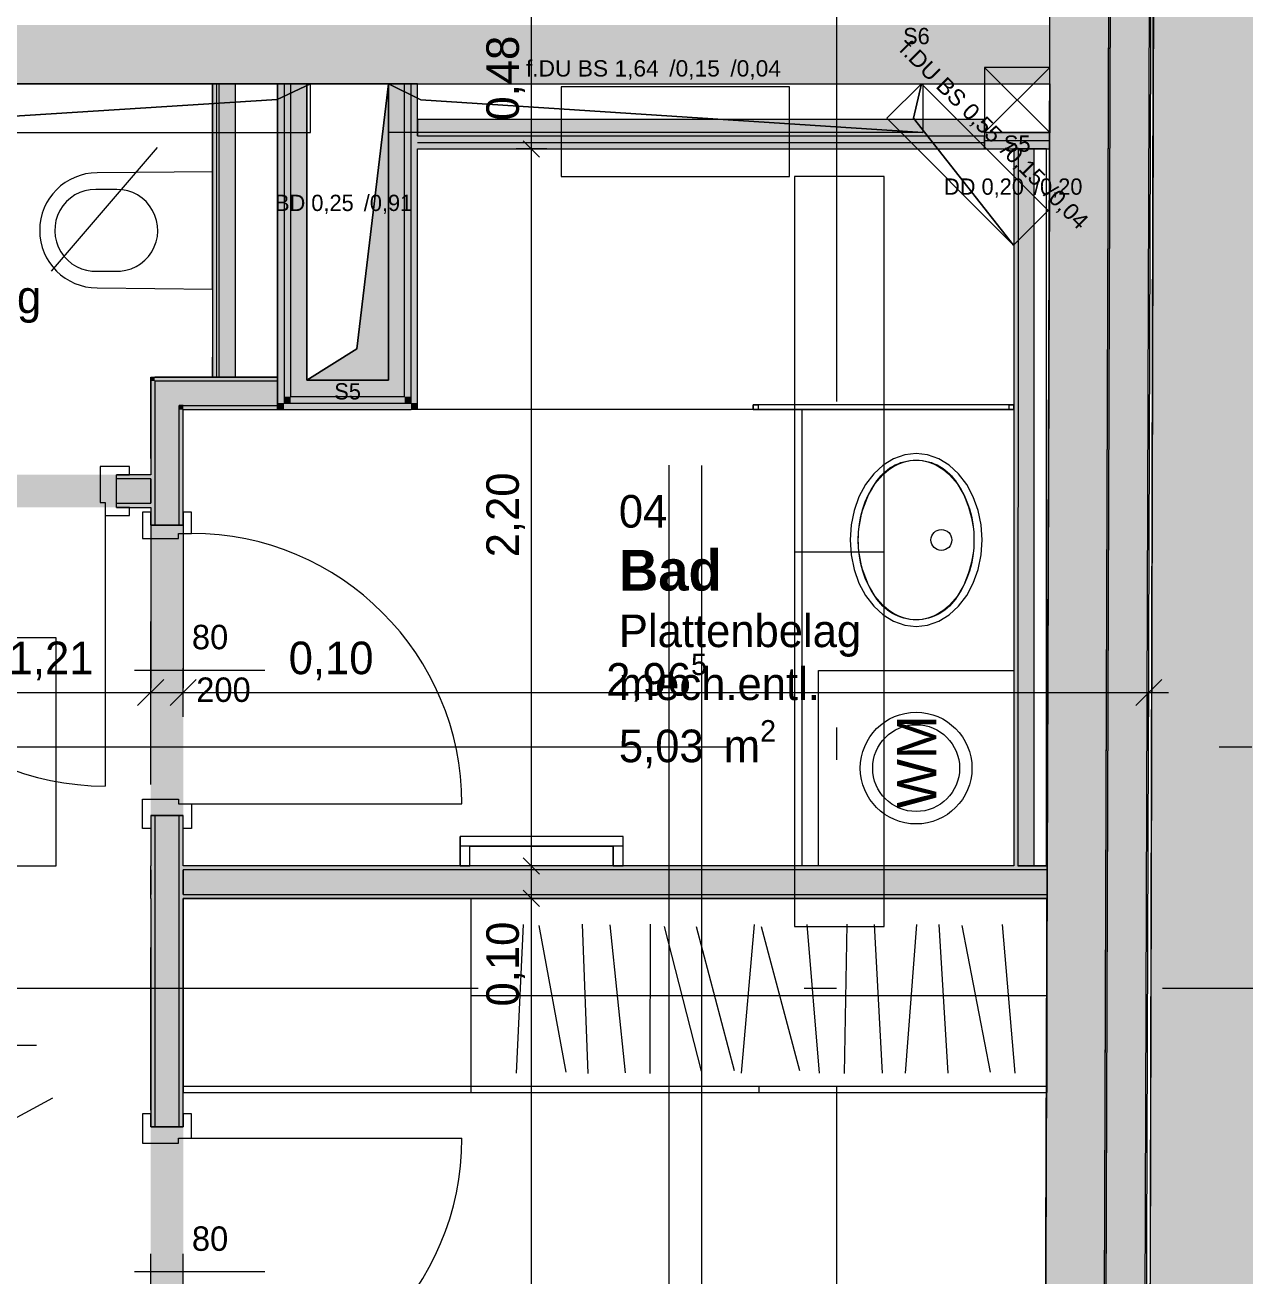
# Model space of a CAD drawing. Header units: metres. Extents: x -3 to 171, y -23 to 41.
# Drawn here: x 15.509 to 19.253, y -9.883 to -6.045 of the extents above; entities that cross this region are included whole.
import ezdxf

# ---------------------------------------------------------------- set-up
doc = ezdxf.new("R2010")
doc.units = ezdxf.units.M
doc.header["$MEASUREMENT"] = 0
for name, pattern in [('Achse', [0.004, 0.002, -0.001, 0, -0.001]), ('Punkt 1_1', [0.075, 0.025, -0.05]), ('Schnittlinie', [0.006, 0.003, -0.0015, 0, -0.0015]), ('Strichlinie eng', [0.002, 0.0015, -0.0005]), ('Untersicht', [0.001, 0.0005, -0.0005])]:
    doc.linetypes.add(name, pattern=pattern)
for name, color, linetype in [('4._1.DG PP STG1_1_000 Achsraster', 7, 'Continuous'), ('4._1.DG PP STG1_1_110 Wand Aussen', 7, 'Continuous'), ('4._1.DG PP STG1_1_120 Wand Innen tragend', 7, 'Continuous'), ('4._1.DG PP STG1_1_130 Wand Innen', 7, 'Continuous'), ('4._1.DG PP STG1_1_170 Schachtwände', 7, 'Continuous'), ('4._1.DG PP STG1_1_210 Decke', 7, 'Continuous'), ('4._1.DG PP STG1_1_220 Bodenaufbau', 7, 'Continuous'), ('4._1.DG PP STG1_1_230 Decke abgehaengt', 7, 'Continuous'), ('4._1.DG PP STG1_1_270 Deckendurchbruchsymbol', 7, 'Continuous'), ('4._1.DG PP STG1_1_510 Möblierung', 7, 'Continuous'), ('4._1.DG PP STG1_1_520 Fixeinbauten', 7, 'Continuous'), ('4._1.DG PP STG1_1_540 Sanitäreinrichtung', 7, 'Continuous'), ('4._1.DG PP STG1_1_725 Nachbarbebauung', 7, 'Continuous'), ('4._1.DG PP STG1_1_810 Raum', 7, 'Continuous'), ('4._1.DG PP STG1_1_851 Marker Schnitt', 7, 'Continuous'), ('4._1.DG PP STG1_1_950 Polierplan Bemaßung', 7, 'Continuous'), ('4._1.DG PP STG1_1_Neubau_840 Baulinien', 7, 'Continuous')]:
    doc.layers.add(name, color=color, linetype=linetype)
doc.styles.add('ERSTELLTER_STIL_1', font='arial.ttf')
doc.styles.add('ERSTELLTER_STIL_2', font='')
doc.styles.add('ERSTELLTER_STIL_6', font='')
doc.styles.add('ERSTELLTER_STIL_7', font='')
doc.styles.get('ERSTELLTER_STIL_2').set_extended_font_data('Eurostile')
doc.styles.get('ERSTELLTER_STIL_6').set_extended_font_data('Eurostile', bold=True)
doc.styles.get('ERSTELLTER_STIL_7').set_extended_font_data('Muli')
doc.linetypes.add('Grenze Bundesland', pattern='A,0,[2,415_260415_PP_VA_1_7 1 DG1.Shx,S=1.5873e-05,R=0,X=0,Y=0],-0.003,0', length=0.003)
doc.linetypes.add('Grenze Grundstück', pattern='A,0,[1,415_260415_PP_VA_1_7 1 DG1.Shx,S=0.00031746,R=0,X=0,Y=0],-0.04,0', length=0.04)

msp = doc.modelspace()

# ---------------------------------------------------------------- hatches: boundary and pattern name
at = {"layer": '4._1.DG PP STG1_1_110 Wand Aussen', "linetype": 'Continuous', "lineweight": 13, "true_color": 0x3f7f02}
msp.add_hatch(color=76, dxfattribs=at).paths.add_polyline_path([(18.8061, -14.69), (18.8398, -4.5688), (18.6598, -4.5682), (18.6261, -14.69)])
at = {"layer": '4._1.DG PP STG1_1_110 Wand Aussen', "linetype": 'Continuous', "lineweight": 0, "true_color": 0x373737}
msp.add_hatch(color=250, dxfattribs=at).paths.add_polyline_path([(18.8105, -14.87), (18.8448, -4.5688), (18.8398, -4.5688), (18.8055, -14.87)])
at = {"layer": '4._1.DG PP STG1_1_110 Wand Aussen', "linetype": 'Continuous', "lineweight": 13, "true_color": 0xff6400}
msp.add_hatch(color=30, dxfattribs=at).paths.add_polyline_path([(18.9304, -14.875), (18.9648, -4.5692), (18.8448, -4.5688), (18.8104, -14.875)])
at = {"layer": '4._1.DG PP STG1_1_120 Wand Innen tragend', "linetype": 'Continuous', "lineweight": 13, "true_color": 0x3f7f02}
for points in [[(16.385, -6.045), (13.3225, -6.045), (13.3225, -6.225), (16.385, -6.225)], [(16.385, -6.225), (18.6543, -6.225), (18.6549, -6.045), (16.385, -6.045)]]:
    msp.add_hatch(color=76, dxfattribs=at).paths.add_polyline_path(points)
at = {"layer": '4._1.DG PP STG1_1_130 Wand Innen', "linetype": 'Continuous', "lineweight": 13, "true_color": 0xfb02fe}
for points in [[(16.0843, -6.225), (16.0843, -7.125), (16.0968, -7.125), (16.0968, -6.225)], [(18.5443, -6.425), (18.5441, -8.625), (18.5566, -8.625), (18.5568, -6.425)], [(15.895, -7.125), (15.9075, -7.1375), (15.9075, -7.125)], [(15.9075, -7.1375), (15.895, -7.125), (15.895, -7.1375)], [(15.895, -7.1375), (15.895, -7.58), (15.9075, -7.58), (15.9075, -7.1375)], [(15.9075, -7.1375), (16.2843, -7.1375), (16.2843, -7.125), (15.9075, -7.125)], [(15.9825, -7.2125), (15.995, -7.225), (15.995, -7.2125)], [(15.995, -7.225), (15.9825, -7.2125), (15.9825, -7.225)], [(15.995, -7.225), (16.2843, -7.225), (16.2843, -7.2125), (15.995, -7.2125)], [(15.995, -7.225), (15.9825, -7.225), (15.9825, -7.58), (15.995, -7.58)], [(15.79, -7.425), (15.79, -7.4375), (15.895, -7.4375), (15.895, -7.425)], [(15.895, -7.5125), (15.79, -7.5125), (15.79, -7.525), (15.895, -7.525)], [(15.9075, -8.47), (15.895, -8.47), (15.895, -9.4258), (15.9075, -9.4258)], [(15.995, -8.47), (15.9825, -8.47), (15.9825, -9.4258), (15.995, -9.4258)], [(18.6463, -8.625), (15.995, -8.625), (15.995, -8.6375), (18.6462, -8.6375)], [(15.995, -8.725), (18.6459, -8.725), (18.646, -8.7125), (15.995, -8.7125)]]:
    msp.add_hatch(color=6, dxfattribs=at).paths.add_polyline_path(points)
at = {"layer": '4._1.DG PP STG1_1_130 Wand Innen', "linetype": 'Continuous', "lineweight": 13, "true_color": 0xffaa00}
for points in [[(16.1043, -6.225), (16.1043, -7.125), (16.1543, -7.125), (16.1543, -6.225)], [(18.5568, -6.425), (18.5566, -8.625), (18.6066, -8.625), (18.6068, -6.425)], [(15.9075, -7.1375), (15.9825, -7.2125), (15.9825, -7.1375)], [(15.9825, -7.2125), (15.9075, -7.1375), (15.9075, -7.2125)], [(15.9825, -7.2125), (16.2843, -7.2125), (16.2843, -7.1375), (15.9825, -7.1375)], [(15.9825, -7.2125), (15.9075, -7.2125), (15.9075, -7.58), (15.9825, -7.58)], [(15.79, -7.5125), (15.895, -7.5125), (15.895, -7.4375), (15.79, -7.4375)], [(15.9825, -8.47), (15.9075, -8.47), (15.9075, -9.4258), (15.9825, -9.4258)], [(15.995, -8.7125), (18.646, -8.7125), (18.6462, -8.6375), (15.995, -8.6375)]]:
    msp.add_hatch(color=40, dxfattribs=at).paths.add_polyline_path(points)
at = {"layer": '4._1.DG PP STG1_1_130 Wand Innen', "linetype": 'Continuous', "lineweight": 0, "true_color": 0xffffff}
for points in [[(15.79, -7.525), (15.79, -7.425), (14.9, -7.425), (14.9, -7.525)], [(15.895, -8.47), (15.995, -8.47), (15.995, -7.58), (15.895, -7.58)], [(15.895, -9.4258), (15.895, -10.3158), (15.995, -10.3158), (15.995, -9.4258)]]:
    msp.add_hatch(color=7, dxfattribs=at).paths.add_polyline_path(points)
at = {"layer": '4._1.DG PP STG1_1_170 Schachtwände', "linetype": 'Continuous', "lineweight": 13, "true_color": 0xfb02fe}
for points in [[(16.3043, -7.205), (16.3043, -6.225), (16.2843, -6.225), (16.2843, -7.205)], [(16.3243, -7.185), (16.3243, -6.225), (16.3043, -6.225), (16.3043, -7.185)], [(16.6943, -7.185), (16.6943, -6.225), (16.6743, -6.225), (16.6743, -7.185)], [(16.7143, -7.205), (16.7143, -6.225), (16.6943, -6.225), (16.6943, -7.205)], [(16.7143, -6.405), (18.4543, -6.405), (18.4543, -6.385), (16.7143, -6.385)], [(16.7143, -6.405), (18.4543, -6.405), (18.4543, -6.385), (16.7143, -6.385)], [(16.7143, -6.425), (18.4543, -6.425), (18.4543, -6.405), (16.7143, -6.405)], [(16.7143, -6.425), (18.4543, -6.425), (18.4543, -6.405), (16.7143, -6.405)], [(18.6538, -6.375), (18.4543, -6.375), (18.4543, -6.4), (18.6537, -6.4)], [(18.6537, -6.4), (18.4543, -6.4), (18.4543, -6.425), (18.6536, -6.425)], [(16.2843, -7.225), (16.3043, -7.225), (16.3043, -7.205)], [(16.2843, -7.205), (16.2843, -7.225), (16.3043, -7.205)], [(16.3043, -7.205), (16.3243, -7.205), (16.3243, -7.185)], [(16.3043, -7.185), (16.3043, -7.205), (16.3243, -7.185)], [(16.3043, -7.225), (16.6943, -7.225), (16.6943, -7.205), (16.3043, -7.205)], [(16.3243, -7.205), (16.6743, -7.205), (16.6743, -7.185), (16.3243, -7.185)], [(16.6743, -7.205), (16.6943, -7.205), (16.6743, -7.185)], [(16.6743, -7.185), (16.6943, -7.205), (16.6943, -7.185)], [(16.6943, -7.225), (16.7143, -7.225), (16.6943, -7.205)], [(16.6943, -7.205), (16.7143, -7.225), (16.7143, -7.205)]]:
    msp.add_hatch(color=6, dxfattribs=at).paths.add_polyline_path(points)
at = {"layer": '4._1.DG PP STG1_1_170 Schachtwände', "linetype": 'Continuous', "lineweight": 13, "true_color": 0xffaa00}
for points in [[(16.3743, -7.135), (16.3743, -6.225), (16.3243, -6.225), (16.3243, -7.135)], [(16.6743, -7.135), (16.6743, -6.225), (16.6243, -6.225), (16.6243, -7.135)], [(16.7143, -6.385), (18.4543, -6.385), (18.4543, -6.335), (16.7143, -6.335)], [(16.7143, -6.385), (18.4543, -6.385), (18.4543, -6.335), (16.7143, -6.335)], [(16.3743, -7.135), (16.3243, -7.185), (16.3743, -7.185)], [(16.3243, -7.135), (16.3243, -7.185), (16.3743, -7.135)], [(16.6243, -7.135), (16.3743, -7.135), (16.3743, -7.185), (16.6243, -7.185)], [(16.6243, -7.185), (16.6743, -7.185), (16.6243, -7.135)], [(16.6243, -7.135), (16.6743, -7.185), (16.6743, -7.135)]]:
    msp.add_hatch(color=40, dxfattribs=at).paths.add_polyline_path(points)
at = {"layer": '4._1.DG PP STG1_1_270 Deckendurchbruchsymbol', "linetype": 'Continuous', "lineweight": 0}
msp.add_hatch(color=8, dxfattribs=at).paths.add_polyline_path([(16.3743, -7.135), (16.6243, -7.135), (16.6243, -6.225), (16.5279, -7.0386)])
at = {"layer": '4._1.DG PP STG1_1_725 Nachbarbebauung', "linetype": 'Continuous', "lineweight": 0, "true_color": 0x1f1f1f}
msp.add_hatch(color=250, dxfattribs=at).paths.add_polyline_path([(18.9876, -0.0005), (18.958, -11.4452), (22.9775, -11.4791), (22.9775, -0.0038)])

# ---------------------------------------------------------------- linework, layer by layer
at = {"layer": '4._1.DG PP STG1_1_000 Achsraster', "color": 5, "linetype": 'Achse', "lineweight": 0, "ltscale": 1000}
for p, q in [((18, 3), (18, -22.5231)), ((-1.5, -9), (21, -9))]:
    msp.add_line(p, q, dxfattribs=at)
at = {"layer": '4._1.DG PP STG1_1_110 Wand Aussen', "color": 7, "linetype": 'Continuous', "lineweight": 18, "ltscale": 1000}
msp.add_line((18.8061, -14.69), (18.8398, -4.5688), dxfattribs=at)
at = {"layer": '4._1.DG PP STG1_1_110 Wand Aussen', "color": 7, "linetype": 'Continuous', "lineweight": 13, "ltscale": 1000}
for p, q in [((18.8105, -14.87), (18.8448, -4.5688)), ((18.9304, -14.875), (18.9648, -4.5692))]:
    msp.add_line(p, q, dxfattribs=at)
at = {"layer": '4._1.DG PP STG1_1_110 Wand Aussen', "color": 7, "linetype": 'Continuous', "lineweight": 13, "ltscale": 1000, "flags": 128}
msp.add_lwpolyline([(18.935, -15), (18.9698, -4.5692)], dxfattribs=at)
at = {"layer": '4._1.DG PP STG1_1_110 Wand Aussen', "color": 7, "linetype": 'Continuous', "lineweight": 18, "ltscale": 1000, "flags": 128}
msp.add_lwpolyline([(18.6543, -6.225), (18.6261, -14.69)], dxfattribs=at)
at = {"layer": '4._1.DG PP STG1_1_120 Wand Innen tragend', "color": 7, "linetype": 'Continuous', "lineweight": 18, "ltscale": 1000, "flags": 128}
for points in [[(13.565, -6.225), (16.385, -6.225)], [(16.385, -6.225), (18.6543, -6.225)]]:
    msp.add_lwpolyline(points, dxfattribs=at)
at = {"layer": '4._1.DG PP STG1_1_130 Wand Innen', "color": 7, "linetype": 'Continuous', "lineweight": 18, "ltscale": 1000}
for p, q in [((16.0968, -6.225), (16.0968, -7.125)), ((16.1043, -6.225), (16.1043, -7.125)), ((16.1543, -6.225), (16.1543, -7.125)), ((18.5568, -6.425), (18.5566, -8.625)), ((18.6066, -8.625), (18.6068, -6.425)), ((15.9825, -7.1375), (15.9075, -7.1375)), ((15.9075, -7.1375), (15.9075, -7.2125)), ((15.9825, -7.1375), (15.9075, -7.1375)), ((16.2843, -7.1375), (15.9825, -7.1375)), ((15.9075, -7.2125), (15.9075, -7.58)), ((15.995, -7.2125), (15.9825, -7.2125)), ((15.9825, -7.58), (15.9825, -7.2125)), ((15.995, -7.2125), (15.9825, -7.2125)), ((15.995, -7.2125), (16.2843, -7.2125)), ((15.79, -7.4375), (15.79, -7.425)), ((15.79, -7.4375), (15.79, -7.425)), ((15.79, -7.4375), (15.79, -7.425)), ((15.895, -7.4375), (15.79, -7.4375)), ((15.79, -7.5125), (15.79, -7.4375)), ((15.79, -7.5125), (15.79, -7.4375)), ((15.79, -7.5125), (15.79, -7.4375)), ((15.79, -7.5125), (15.895, -7.5125)), ((15.79, -7.525), (15.79, -7.5125)), ((15.79, -7.525), (15.79, -7.5125)), ((15.79, -7.525), (15.79, -7.5125)), ((15.895, -7.58), (15.9075, -7.58)), ((15.895, -7.58), (15.9075, -7.58)), ((15.895, -7.58), (15.9075, -7.58)), ((15.9075, -7.58), (15.9825, -7.58)), ((15.9075, -7.58), (15.9825, -7.58)), ((15.9075, -7.58), (15.9825, -7.58)), ((15.9825, -7.58), (15.995, -7.58)), ((15.9825, -7.58), (15.995, -7.58)), ((15.9825, -7.58), (15.995, -7.58)), ((15.895, -8.47), (15.9075, -8.47)), ((15.895, -8.47), (15.9075, -8.47)), ((15.895, -8.47), (15.9075, -8.47)), ((15.9075, -8.47), (15.9075, -9.4258)), ((15.9075, -8.47), (15.9825, -8.47)), ((15.9075, -8.47), (15.9825, -8.47)), ((15.9075, -8.47), (15.9825, -8.47)), ((15.9825, -9.4258), (15.9825, -8.47)), ((15.9825, -8.47), (15.995, -8.47)), ((15.9825, -8.47), (15.995, -8.47)), ((15.9825, -8.47), (15.995, -8.47)), ((18.6462, -8.6375), (15.995, -8.6375)), ((15.995, -8.6375), (15.995, -8.7125)), ((15.995, -8.7125), (18.646, -8.7125)), ((15.895, -9.4258), (15.9075, -9.4258)), ((15.895, -9.4258), (15.9075, -9.4258)), ((15.895, -9.4258), (15.9075, -9.4258)), ((15.9075, -9.4258), (15.9825, -9.4258)), ((15.9075, -9.4258), (15.9825, -9.4258)), ((15.9075, -9.4258), (15.9825, -9.4258)), ((15.9825, -9.4258), (15.995, -9.4258)), ((15.9825, -9.4258), (15.995, -9.4258)), ((15.9825, -9.4258), (15.995, -9.4258))]:
    msp.add_line(p, q, dxfattribs=at)
at = {"layer": '4._1.DG PP STG1_1_130 Wand Innen', "color": 7, "linetype": 'Continuous', "lineweight": 13, "ltscale": 1000}
for p, q in [((15.74, -7.4), (15.74, -7.51)), ((15.83, -7.4), (15.74, -7.4)), ((15.83, -7.425), (15.83, -7.4)), ((15.79, -7.525), (15.79, -7.425)), ((15.79, -7.425), (15.83, -7.425)), ((15.74, -7.51), (15.755, -7.51)), ((15.755, -7.51), (15.755, -7.55)), ((15.755, -7.55), (15.83, -7.55)), ((15.755, -7.55), (15.755, -8.38)), ((15.83, -7.525), (15.79, -7.525)), ((15.83, -7.55), (15.83, -7.525)), ((15.895, -7.54), (15.87, -7.54)), ((15.87, -7.54), (15.87, -7.62)), ((15.895, -7.58), (15.895, -7.54)), ((16.02, -7.54), (15.995, -7.54)), ((15.995, -7.54), (15.995, -7.58)), ((16.02, -7.605), (16.02, -7.54)), ((15.995, -7.58), (15.895, -7.58)), ((15.87, -7.62), (15.98, -7.62)), ((15.98, -7.62), (15.98, -7.605)), ((15.98, -7.605), (16.02, -7.605)), ((16.245, -8.025), (15.845, -8.025)), ((15.87, -8.42), (15.98, -8.42)), ((15.87, -8.51), (15.87, -8.42)), ((15.98, -8.42), (15.98, -8.435)), ((15.98, -8.435), (16.02, -8.435)), ((16.02, -8.435), (16.02, -8.51)), ((16.02, -8.435), (16.85, -8.435)), ((15.995, -8.47), (15.895, -8.47)), ((15.895, -8.47), (15.895, -8.51)), ((15.995, -8.51), (15.995, -8.47)), ((15.895, -8.51), (15.87, -8.51)), ((16.02, -8.51), (15.995, -8.51)), ((15.895, -9.3858), (15.87, -9.3858)), ((15.87, -9.3858), (15.87, -9.4758)), ((15.895, -9.4258), (15.895, -9.3858)), ((16.02, -9.3858), (15.995, -9.3858)), ((15.995, -9.3858), (15.995, -9.4258)), ((16.02, -9.4608), (16.02, -9.3858)), ((15.995, -9.4258), (15.895, -9.4258)), ((15.87, -9.4758), (15.98, -9.4758)), ((15.98, -9.4758), (15.98, -9.4608)), ((15.98, -9.4608), (16.02, -9.4608)), ((16.02, -9.4608), (16.85, -9.4608)), ((16.245, -9.8708), (15.845, -9.8708))]:
    msp.add_line(p, q, dxfattribs=at)
at = {"layer": '4._1.DG PP STG1_1_130 Wand Innen', "color": 8, "linetype": 'Untersicht', "lineweight": 13, "ltscale": 1000}
for p, q in [((14.9, -7.425), (15.79, -7.425)), ((14.9, -7.525), (15.79, -7.525)), ((15.895, -7.58), (15.895, -8.47)), ((15.995, -7.58), (15.995, -8.47)), ((15.895, -10.3158), (15.895, -9.4258)), ((15.995, -10.3158), (15.995, -9.4258))]:
    msp.add_line(p, q, dxfattribs=at)
at = {"layer": '4._1.DG PP STG1_1_130 Wand Innen', "color": 7, "linetype": 'Continuous', "lineweight": 18, "ltscale": 1000, "flags": 128}
for points in [[(16.2843, -6.225), (16.0843, -6.225)], [(16.0843, -6.225), (16.0843, -7.125)], [(16.2843, -7.125), (16.2843, -6.225)], [(18.5443, -6.425), (18.5441, -8.625)], [(18.6443, -6.425), (18.5443, -6.425)], [(18.6441, -8.625), (18.6443, -6.425)], [(15.895, -7.125), (15.9075, -7.125)], [(15.895, -7.125), (15.895, -7.425)], [(16.2843, -7.125), (15.9075, -7.125)], [(16.0843, -7.125), (16.2843, -7.125)], [(16.2843, -7.1375), (16.2843, -7.125)], [(16.2843, -7.2125), (16.2843, -7.1375)], [(16.2843, -7.225), (16.2843, -7.2125)], [(15.995, -7.58), (15.995, -7.225)], [(15.995, -7.225), (16.2843, -7.225)], [(15.895, -7.425), (15.79, -7.425)], [(15.895, -7.4375), (15.895, -7.5125)], [(15.895, -7.5125), (15.895, -7.4375)], [(15.79, -7.525), (15.895, -7.525)], [(15.895, -7.525), (15.895, -7.58)], [(15.895, -8.47), (15.895, -8.625)], [(15.995, -8.625), (15.995, -8.47)], [(15.8948, -8.625), (15.8948, -8.725)], [(18.5441, -8.625), (15.995, -8.625)], [(18.6463, -8.625), (18.5566, -8.625)], [(18.5566, -8.625), (18.6441, -8.625)], [(18.6459, -8.725), (18.6463, -8.625)], [(15.895, -8.6375), (15.895, -8.7125)], [(15.995, -8.7125), (15.995, -8.6375)], [(15.895, -8.725), (15.895, -9.4258)], [(15.995, -8.725), (18.6459, -8.725)], [(15.995, -9.4258), (15.995, -8.725)]]:
    msp.add_lwpolyline(points, dxfattribs=at)
at = {"layer": '4._1.DG PP STG1_1_130 Wand Innen', "color": 7, "linetype": 'Continuous', "lineweight": 13, "ltscale": 1000}
for centre, start, end in [((15.755, -7.55), 180, 270), ((16.02, -8.435), 0, 90), ((16.02, -9.4608), 270, 0)]:
    msp.add_arc(centre, 0.83, start, end, dxfattribs=at)
at = {"layer": '4._1.DG PP STG1_1_170 Schachtwände', "color": 7, "linetype": 'Continuous', "lineweight": 18, "ltscale": 1000}
for p, q in [((16.3043, -6.225), (16.3043, -7.185)), ((16.3243, -6.225), (16.3243, -7.135)), ((16.6743, -7.135), (16.6743, -6.225)), ((16.6943, -7.185), (16.6943, -6.225)), ((16.7143, -6.385), (18.4543, -6.385)), ((16.7143, -6.385), (18.4543, -6.385)), ((16.7143, -6.405), (18.4543, -6.405)), ((16.7143, -6.405), (18.4543, -6.405)), ((18.6537, -6.4), (18.4543, -6.4)), ((16.3243, -7.135), (16.3243, -7.185)), ((16.6743, -7.185), (16.6743, -7.135)), ((16.3043, -7.185), (16.3043, -7.205)), ((16.3043, -7.205), (16.3243, -7.205)), ((16.3243, -7.185), (16.3743, -7.185)), ((16.3243, -7.185), (16.3743, -7.185)), ((16.3243, -7.205), (16.6743, -7.205)), ((16.3743, -7.185), (16.6243, -7.185)), ((16.6243, -7.185), (16.6743, -7.185)), ((16.6243, -7.185), (16.6743, -7.185)), ((16.6743, -7.205), (16.6943, -7.205)), ((16.6943, -7.205), (16.6943, -7.185))]:
    msp.add_line(p, q, dxfattribs=at)
at = {"layer": '4._1.DG PP STG1_1_170 Schachtwände', "color": 7, "linetype": 'Continuous', "lineweight": 18, "ltscale": 1000, "flags": 128}
for points in [[(16.2843, -6.225), (16.3043, -6.225)], [(16.2843, -6.225), (16.2843, -7.225)], [(16.3043, -6.225), (16.3243, -6.225)], [(16.3243, -6.225), (16.3743, -6.225)], [(16.3743, -7.135), (16.3743, -6.225)], [(16.6743, -6.225), (16.6243, -6.225)], [(16.6243, -6.225), (16.6243, -7.135)], [(16.6943, -6.225), (16.6743, -6.225)], [(16.7143, -6.225), (16.6943, -6.225)], [(16.7143, -6.385), (16.7143, -6.225)], [(18.4543, -6.335), (16.7143, -6.335)], [(16.7143, -6.335), (16.7143, -6.385)], [(18.4543, -6.335), (16.7143, -6.335)], [(16.7143, -6.335), (16.7143, -6.385)], [(18.4543, -6.375), (18.4543, -6.335)], [(18.4543, -6.375), (18.4543, -6.335)], [(18.6538, -6.375), (18.4543, -6.375)], [(18.4543, -6.375), (18.4543, -6.425)], [(18.4543, -6.425), (18.4543, -6.385)], [(18.4543, -6.425), (18.4543, -6.385)], [(18.6536, -6.425), (18.6538, -6.375)], [(16.7143, -7.225), (16.7143, -6.425)], [(16.7143, -6.425), (18.4543, -6.425)], [(16.7143, -6.425), (18.4543, -6.425)], [(18.4543, -6.425), (18.6536, -6.425)], [(16.6243, -7.135), (16.3743, -7.135)], [(16.2843, -7.225), (16.3043, -7.225)], [(16.3043, -7.225), (16.6943, -7.225)], [(16.7143, -7.225), (16.6943, -7.225)]]:
    msp.add_lwpolyline(points, dxfattribs=at)
at = {"layer": '4._1.DG PP STG1_1_210 Decke', "color": 255, "linetype": 'Continuous', "lineweight": 13, "ltscale": 1000, "flags": 128}
msp.add_lwpolyline([(3.625, -0.13), (0.1305, -0.13), (0.1845, -14.87), (5.505, -14.87), (5.505, -15.84), (13.475, -15.84), (13.475, -14.87), (18.8055, -14.87), (18.8546, -0.13), (15.325, -0.13), (15.325, -0.53), (12.525, -0.53), (12.525, -0.13), (6.455, -0.13), (6.455, -0.53), (3.625, -0.53)], close=True, dxfattribs=at)
at = {"layer": '4._1.DG PP STG1_1_220 Bodenaufbau', "color": 7, "linetype": 'Continuous', "lineweight": 13, "ltscale": 1000, "true_color": 0xf4f4f4, "flags": 128}
msp.add_lwpolyline([(0.3111, -0.31), (0.3639, -14.69), (18.6261, -14.69), (18.674, -0.31), (15.505, -0.31), (15.505, -0.71), (12.345, -0.71), (12.345, -0.31), (6.635, -0.31), (6.635, -0.71), (3.445, -0.71), (3.445, -0.31)], close=True, dxfattribs=at)
at = {"layer": '4._1.DG PP STG1_1_230 Decke abgehaengt', "color": 8, "linetype": 'Untersicht', "lineweight": 13, "ltscale": 1000}
for p, q in [((13.635, -9.075), (16.0843, -6.225)), ((13.395, -10.525), (15.895, -9.175)), ((15.045, -9.175), (15.895, -9.175))]:
    msp.add_line(p, q, dxfattribs=at)
at = {"layer": '4._1.DG PP STG1_1_230 Decke abgehaengt', "color": 8, "linetype": 'Untersicht', "lineweight": 13, "ltscale": 1000, "flags": 128}
msp.add_lwpolyline([(13.395, -9.175), (13.395, -10.525), (15.895, -10.525), (15.895, -7.125), (16.0843, -7.125), (16.0843, -6.225), (14.685, -6.225), (14.685, -7.525), (13.635, -7.525), (13.635, -9.175)], close=True, dxfattribs=at)
at = {"layer": '4._1.DG PP STG1_1_270 Deckendurchbruchsymbol', "color": 7, "linetype": 'Strichlinie eng', "lineweight": 13, "ltscale": 1000}
for p, q in [((18.4543, -6.375), (18.6543, -6.175)), ((18.4543, -6.175), (18.6543, -6.375))]:
    msp.add_line(p, q, dxfattribs=at)
at = {"layer": '4._1.DG PP STG1_1_270 Deckendurchbruchsymbol', "color": 7, "linetype": 'Strichlinie eng', "lineweight": 13, "ltscale": 1000, "flags": 128}
msp.add_lwpolyline([(18.6543, -6.375), (18.6543, -6.175), (18.4543, -6.175), (18.4543, -6.375)], close=True, dxfattribs=at)
at = {"layer": '4._1.DG PP STG1_1_270 Deckendurchbruchsymbol', "color": 1, "linetype": 'Continuous', "lineweight": 0, "ltscale": 1000, "flags": 128}
for points in [[(16.283, -6.2731), (16.385, -6.2251), (14.685, -6.225), (14.685, -6.375)], [(14.685, -6.375), (16.385, -6.3751), (16.385, -6.2251), (16.283, -6.2731)], [(16.7245, -6.2748), (16.6243, -6.225), (18.2643, -6.225), (18.2643, -6.375)], [(18.2643, -6.375), (16.6243, -6.375), (16.6243, -6.225), (16.7245, -6.2748)], [(18.5434, -6.72), (18.1545, -6.3311), (18.2605, -6.225), (18.2365, -6.3311)], [(18.2365, -6.3311), (18.2605, -6.225), (18.6494, -6.6139), (18.5434, -6.72)]]:
    msp.add_lwpolyline(points, close=True, dxfattribs=at)
at = {"layer": '4._1.DG PP STG1_1_270 Deckendurchbruchsymbol', "color": 7, "linetype": 'Continuous', "lineweight": 13, "ltscale": 1000, "flags": 128}
for points in [[(16.5279, -7.0386), (16.6243, -6.225), (16.3743, -6.225), (16.3743, -7.135)], [(16.3743, -7.135), (16.6243, -7.135), (16.6243, -6.225), (16.5279, -7.0386)]]:
    msp.add_lwpolyline(points, close=True, dxfattribs=at)
at = {"layer": '4._1.DG PP STG1_1_510 Möblierung', "color": 8, "linetype": 'Continuous', "lineweight": 13, "ltscale": 1000, "true_color": 0x7e7f7f}
for p, q in [((16.8785, -9.3208), (16.8785, -8.725)), ((17.018, -9.2614), (17.0391, -8.8044)), ((17.1701, -9.2578), (17.087, -8.8079)), ((17.2374, -9.2615), (17.2197, -8.8043)), ((17.3524, -9.2604), (17.3047, -8.8054)), ((17.4281, -9.2616), (17.429, -8.8041)), ((17.5851, -9.2546), (17.472, -8.8112)), ((17.687, -9.254), (17.57, -8.8117)), ((17.7086, -9.2608), (17.7484, -8.805)), ((17.887, -9.254), (17.77, -8.8117)), ((17.9472, -9.2609), (17.9098, -8.8049)), ((18.0243, -9.2616), (18.0327, -8.8042)), ((18.1408, -9.2613), (18.1163, -8.8045)), ((18.2112, -9.261), (18.2458, -8.8048)), ((18.3424, -9.2612), (18.3146, -8.8046)), ((18.4719, -9.2575), (18.3852, -8.8083)), ((18.5475, -9.2609), (18.5096, -8.8049)), ((16.8785, -9.0229), (18.6459, -9.0229)), ((15.9948, -9.3008), (18.6459, -9.3008)), ((15.9948, -9.3208), (15.9948, -9.3008)), ((16.8785, -9.3208), (16.8785, -9.3008)), ((17.7622, -9.3208), (17.7622, -9.3008))]:
    msp.add_line(p, q, dxfattribs=at)
at = {"layer": '4._1.DG PP STG1_1_510 Möblierung', "color": 8, "linetype": 'Continuous', "lineweight": 13, "ltscale": 1000, "true_color": 0x7e7f7f, "flags": 128}
msp.add_lwpolyline([(15.9948, -9.3208), (18.6459, -9.3208), (18.6459, -8.725), (15.9948, -8.725)], close=True, dxfattribs=at)
at = {"layer": '4._1.DG PP STG1_1_520 Fixeinbauten', "color": 5, "linetype": 'Continuous', "lineweight": 13, "ltscale": 1000, "flags": 128}
for points in [[(17.155, -6.235), (17.155, -6.51), (17.855, -6.51), (17.855, -6.235)], [(15.605, -7.925), (15.33, -7.925), (15.33, -8.625), (15.605, -8.625)]]:
    msp.add_lwpolyline(points, close=True, dxfattribs=at)
for points in [[(18.1457, -7.6609), (18.1457, -6.51), (17.8707, -6.51), (17.8707, -7.6609)], [(17.8707, -7.6609), (17.8707, -8.8109), (18.1457, -8.8109), (18.1457, -7.6609)]]:
    msp.add_lwpolyline(points, dxfattribs=at)
at = {"layer": '4._1.DG PP STG1_1_520 Fixeinbauten', "color": 8, "linetype": 'Continuous', "lineweight": 13, "ltscale": 1000, "flags": 128}
msp.add_lwpolyline([(17.8707, -7.6609), (18.1457, -7.6609)], dxfattribs=at)
at = {"layer": '4._1.DG PP STG1_1_540 Sanitäreinrichtung', "color": 150, "linetype": 'Continuous', "lineweight": 13, "ltscale": 1000, "true_color": 0x0f7ffe}
for p, q in [((15.7912, -6.5492), (15.7263, -6.5492)), ((15.7912, -6.8008), (15.7263, -6.8008)), ((17.7441, -7.225), (17.7441, -7.21)), ((17.7441, -7.21), (17.7591, -7.21)), ((17.7591, -7.21), (17.7591, -7.225)), ((18.5291, -7.225), (18.5291, -7.21)), ((18.5291, -7.21), (18.5441, -7.21)), ((18.5441, -7.21), (18.5441, -7.225)), ((17.7591, -7.225), (17.7441, -7.225)), ((18.5441, -7.225), (18.5291, -7.225)), ((16.8448, -8.625), (16.8448, -8.535)), ((17.3448, -8.535), (16.8448, -8.535)), ((17.3448, -8.625), (17.3448, -8.535)), ((17.3448, -8.565), (16.8448, -8.565)), ((16.8748, -8.625), (16.8748, -8.565)), ((17.3148, -8.625), (17.3148, -8.565)), ((16.8748, -8.625), (16.8448, -8.625)), ((17.3448, -8.625), (17.3148, -8.625))]:
    msp.add_line(p, q, dxfattribs=at)
at = {"layer": '4._1.DG PP STG1_1_540 Sanitäreinrichtung', "color": 150, "linetype": 'Continuous', "lineweight": 13, "ltscale": 1000, "true_color": 0x0f7ffe, "flags": 128}
for points in [[(18.5441, -7.225), (16.7141, -7.225), (16.7141, -6.425), (18.5441, -6.425)], [(18.5441, -7.21), (18.5291, -7.21), (17.7591, -7.21), (17.7441, -7.21), (17.7441, -7.225), (17.7591, -7.225), (18.5291, -7.225), (18.5441, -7.225)], [(17.8941, -8.625), (17.8941, -7.225), (18.5441, -7.225), (18.5441, -8.625)], [(17.3448, -8.625), (17.3448, -8.535), (16.8448, -8.535), (16.8448, -8.625), (16.8748, -8.625), (16.8748, -8.565), (17.3148, -8.565), (17.3148, -8.625)]]:
    msp.add_lwpolyline(points, close=True, dxfattribs=at)
for points in [[(16.0843, -6.855), (16.0843, -6.495), (15.7308, -6.4985, 0.999827), (15.7308, -6.8515)], [(18.4216, -7.625, -0.146813), (18.3696, -7.7982, -0.265687), (18.2441, -7.87, -0.265687), (18.1186, -7.7982, -0.146813), (18.0666, -7.625, -0.146813), (18.1186, -7.4518, -0.265687), (18.2441, -7.38, -0.265687), (18.3696, -7.4518, -0.146813)]]:
    msp.add_lwpolyline(points, format="xyb", close=True, dxfattribs=at)
at = {"layer": '4._1.DG PP STG1_1_540 Sanitäreinrichtung', "color": 150, "linetype": 'Grenze Bundesland', "lineweight": 13, "ltscale": 1000, "true_color": 0x0f7ffe, "flags": 128}
msp.add_lwpolyline([(18.4466, -7.625), (18.4435, -7.579), (18.4344, -7.5344), (18.4195, -7.4925), (18.3992, -7.4547), (18.3743, -7.422), (18.3454, -7.3955), (18.3134, -7.376), (18.2793, -7.364), (18.2441, -7.36), (18.2089, -7.364), (18.1749, -7.376), (18.1429, -7.3955), (18.1139, -7.422), (18.089, -7.4547), (18.0687, -7.4925), (18.0538, -7.5344), (18.0447, -7.579), (18.0416, -7.625), (18.0447, -7.671), (18.0538, -7.7156), (18.0687, -7.7575), (18.089, -7.7953), (18.1139, -7.828), (18.1429, -7.8545), (18.1749, -7.874), (18.2089, -7.886), (18.2441, -7.89), (18.2793, -7.886), (18.3134, -7.874), (18.3454, -7.8545), (18.3743, -7.828), (18.3992, -7.7953), (18.4195, -7.7575), (18.4344, -7.7156), (18.4435, -7.671)], close=True, dxfattribs=at)
at = {"layer": '4._1.DG PP STG1_1_540 Sanitäreinrichtung', "color": 150, "linetype": 'Punkt 1_1', "lineweight": 13, "ltscale": 1000, "true_color": 0x0f7ffe, "flags": 128}
msp.add_lwpolyline([(18.5441, -8.625), (17.9441, -8.625), (17.9441, -8.025), (18.5441, -8.025)], close=True, dxfattribs=at)
at = {"layer": '4._1.DG PP STG1_1_540 Sanitäreinrichtung', "color": 150, "linetype": 'Continuous', "lineweight": 13, "ltscale": 1000, "true_color": 0x0f7ffe}
msp.add_circle((18.3216, -7.625), 0.032, dxfattribs=at)
at = {"layer": '4._1.DG PP STG1_1_540 Sanitäreinrichtung', "color": 150, "linetype": 'Punkt 1_1', "lineweight": 13, "ltscale": 1000, "true_color": 0x0f7ffe}
for radius in [0.1714, 0.1333]:
    msp.add_circle((18.2441, -8.325), radius, dxfattribs=at)
at = {"layer": '4._1.DG PP STG1_1_540 Sanitäreinrichtung', "color": 150, "linetype": 'Continuous', "lineweight": 13, "ltscale": 1000, "true_color": 0x0f7ffe}
for centre, start, end in [((15.7264, -6.675), 90.0407, 272.4294), ((15.7911, -6.675), 267.5706, 89.9593)]:
    msp.add_arc(centre, 0.1258, start, end, dxfattribs=at)
msp.add_ellipse((18.2441, -7.625), major_axis=(0, 0.245), ratio=0.72449, dxfattribs=at)
at = {"layer": '4._1.DG PP STG1_1_725 Nachbarbebauung', "color": 8, "linetype": 'Continuous', "lineweight": 13, "ltscale": 1000, "flags": 128}
msp.add_lwpolyline([(22.9775, -0.0038), (18.9876, -0.0005), (18.958, -11.4452), (22.9775, -11.4791)], dxfattribs=at)
at = {"layer": '4._1.DG PP STG1_1_851 Marker Schnitt', "color": 7, "linetype": 'Schnittlinie', "lineweight": 13, "ltscale": 1000}
for p, q in [((17.4851, 4.805), (17.4851, -22.5231)), ((17.5851, 4.8037), (17.5851, -22.5231)), ((14.6743, -8.2598), (19.85, -8.2598))]:
    msp.add_line(p, q, dxfattribs=at)
at = {"layer": '4._1.DG PP STG1_1_950 Polierplan Bemaßung', "color": 6, "linetype": 'Continuous', "lineweight": 13, "ltscale": 1000, "true_color": 0xfb02fe}
for p, q in [((17.0636, -6.425), (17.0636, -5.945)), ((17.0386, -6.4), (17.0886, -6.45)), ((17.1105, -6.425), (17.0167, -6.425)), ((17.0636, -8.625), (17.0636, -6.425)), ((15.895, -8.168), (15.895, -8.018)), ((15.995, -8.168), (15.995, -8.018)), ((18.9581, -8.168), (18.9581, -8.018)), ((15.935, -8.053), (15.855, -8.133)), ((16.035, -8.053), (15.955, -8.133)), ((18.9181, -8.133), (18.9981, -8.053)), ((14.685, -8.093), (15.895, -8.093)), ((15.895, -8.093), (15.995, -8.093)), ((15.995, -8.093), (18.9581, -8.093)), ((18.9581, -8.093), (19.0181, -8.093)), ((17.1105, -8.625), (17.0167, -8.625)), ((17.0386, -8.6), (17.0886, -8.65)), ((17.0636, -8.725), (17.0636, -8.625)), ((17.0386, -8.7), (17.0886, -8.75)), ((17.1105, -8.725), (17.0167, -8.725)), ((17.0636, -14.69), (17.0636, -8.725))]:
    msp.add_line(p, q, dxfattribs=at)
at = {"layer": '4._1.DG PP STG1_1_Neubau_840 Baulinien', "color": 76, "linetype": 'Grenze Grundstück', "lineweight": 13, "ltscale": 1000, "true_color": 0x3f7f02, "flags": 128}
msp.add_lwpolyline([(0.0612, -22.5231), (0.0564, -12.2031), (0, -0.0002), (18.985, -0.0012), (18.958, -11.4452), (18.9035, -19.5703), (18.8897, -22.5231)], dxfattribs=at)

# ---------------------------------------------------------------- texts
at = {"layer": '4._1.DG PP STG1_1_130 Wand Innen', "color": 7, "linetype": 'Continuous', "lineweight": 13, "char_height": 0.075, "attachment_point": 9, "style": 'ERSTELLTER_STIL_2'}
for s, insert in [('\\A1;{\\pqr;\\pt0;\\fEurostile|b0|i0|c0|p0;\\W1.000000;80}', (16.133, -7.9614)), ('\\A1;{\\pqr;\\pt0;\\fEurostile|b0|i0|c0|p0;\\W1.000000;200}', (16.202, -8.123)), ('\\A1;{\\pqr;\\pt0;\\fEurostile|b0|i0|c0|p0;\\W1.000000;80}', (16.133, -9.8072))]:
    msp.add_mtext(s, dxfattribs=dict(at, insert=insert))
at = {"layer": '4._1.DG PP STG1_1_270 Deckendurchbruchsymbol', "color": 1, "linetype": 'Continuous', "lineweight": 0, "char_height": 0.05}
for s, insert, attachment_point, style in [('\\A1;{\\pqc;\\pt0;\\fEurostile|b0|i0|c0|p0;\\W1.000000;S6}', (18.245, -6.0539), 2, 'ERSTELLTER_STIL_2'), ('\\A1;{\\pqc;\\pt0;\\fArial|b0|i0|c0|p0;\\W1.000000;f.DU BS 1,64\\fArial|b0|i0|c0|p0;\\W1.000000;\\A1{\\H.66x;\\S^  ;}\\fArial|b0|i0|c0|p0;\\W1.000000; /0,15\\fArial|b0|i0|c0|p0;\\W1.000000;\\A1{\\H.66x;\\S^  ;}\\fArial|b0|i0|c0|p0;\\W1.000000; /0,04\\fArial|b0|i0|c0|p0;\\W1.000000;\\A1{\\H.66x;\\S^  ;}}', (17.4443, -6.2176), 8, 'ERSTELLTER_STIL_1'), ('\\A1;{\\pqc;\\pt0;\\fEurostile|b0|i0|c0|p0;\\W1.000000;S5}', (18.5543, -6.3839), 2, 'ERSTELLTER_STIL_2'), ('\\A1;{\\pqc;\\pt0;\\fEurostile|b0|i0|c0|p0;\\W1.000000;DD 0,20\\fEurostile|b0|i0|c0|p0;\\W1.000000;\\A1{\\H.66x;\\S^  ;}\\fEurostile|b0|i0|c0|p0;\\W1.000000; /0,20\\fEurostile|b0|i0|c0|p0;\\W1.000000;\\A1{\\H.66x;\\S^  ;}\\fEurostile|b0|i0|c0|p0;\\W1.000000;\\fEurostile|b0|i0|c0|p0;\\W1.000000;\\A1{\\H.66x;\\S^  ;}}', (18.5543, -6.5803), 8, 'ERSTELLTER_STIL_2'), ('\\A1;{\\pqc;\\pt0;\\fEurostile|b0|i0|c0|p0;\\W1.000000;BD 0,25\\fEurostile|b0|i0|c0|p0;\\W1.000000;\\A1{\\H.66x;\\S^  ;}\\fEurostile|b0|i0|c0|p0;\\W1.000000; /0,91\\fEurostile|b0|i0|c0|p0;\\W1.000000;\\A1{\\H.66x;\\S^  ;}\\fEurostile|b0|i0|c0|p0;\\W1.000000;\\fEurostile|b0|i0|c0|p0;\\W1.000000;\\A1{\\H.66x;\\S^  ;}}', (16.4993, -6.6303), 8, 'ERSTELLTER_STIL_2'), ('\\A1;{\\pqc;\\pt0;\\fEurostile|b0|i0|c0|p0;\\W1.000000;S5}', (16.4993, -7.1439), 2, 'ERSTELLTER_STIL_2')]:
    msp.add_mtext(s, dxfattribs=dict(at, insert=insert, attachment_point=attachment_point, style=style))
at = {"layer": '4._1.DG PP STG1_1_270 Deckendurchbruchsymbol', "color": 1, "linetype": 'Continuous', "lineweight": 0, "insert": (18.4602, -6.4142), "char_height": 0.05, "attachment_point": 8, "rotation": 315, "style": 'ERSTELLTER_STIL_1'}
msp.add_mtext('\\A1;{\\pqc;\\pt0;\\fArial|b0|i0|c0|p0;\\W1.000000;f.DU BS 0,55\\fArial|b0|i0|c0|p0;\\W1.000000;\\A1{\\H.66x;\\S^  ;}\\fArial|b0|i0|c0|p0;\\W1.000000; /0,15\\fArial|b0|i0|c0|p0;\\W1.000000;\\A1{\\H.66x;\\S^  ;}\\fArial|b0|i0|c0|p0;\\W1.000000; /0,04\\fArial|b0|i0|c0|p0;\\W1.000000;\\A1{\\H.66x;\\S^  ;}}', dxfattribs=at)
at = {"layer": '4._1.DG PP STG1_1_540 Sanitäreinrichtung', "color": 150, "linetype": 'Continuous', "lineweight": 13, "true_color": 0x0f7ffe, "insert": (18.2458, -8.1636), "char_height": 0.12, "attachment_point": 6, "rotation": 90, "style": 'ERSTELLTER_STIL_7'}
msp.add_mtext('\\A1;{\\pqr;\\fMuli|b0|i0|c0|p0;\\W1.000000;WM}', dxfattribs=at)
at = {"layer": '4._1.DG PP STG1_1_810 Raum', "color": 7, "linetype": 'Continuous', "lineweight": 13, "attachment_point": 1}
for s, insert, char_height, style in [('\\A1;{\\pql;\\pt0;\\fEurostile|b0|i0|c0|p0;\\W1.000000;Plattenbelag}', (14.8155, -6.8291), 0.1, 'ERSTELLTER_STIL_2'), ('\\A1;{\\pql;\\pt0;\\fEurostile|b0|i0|c0|p0;\\W1.000000;04}', (17.3318, -7.4871), 0.1, 'ERSTELLTER_STIL_2'), ('\\A1;{\\pql;\\pt0;\\fEurostile|b1|i0|c0|p0;\\W1.000000;Bad}', (17.3318, -7.6553), 0.125, 'ERSTELLTER_STIL_6'), ('\\A1;{\\pql;\\pt0;\\fEurostile|b0|i0|c0|p0;\\W1.000000;Plattenbelag}', (17.3318, -7.8537), 0.1, 'ERSTELLTER_STIL_2'), ('\\A1;{\\pql;\\pt0;\\fEurostile|b0|i0|c0|p0;\\W1.000000;mech.entl.}', (17.3318, -8.0162), 0.1, 'ERSTELLTER_STIL_2'), ('\\A1;{\\pql;\\pt0,0.05;\\fEurostile|b0|i0|c0|p0;\\W1.000000;5,03\\fEurostile|b0|i0|c0|p0;\\W1.000000;\\A1{\\H.66x;\\S^  ;}\\fEurostile|b0|i0|c0|p0;\\W1.000000; m\\fEurostile|b0|i0|c0|p0;\\W1.000000;\\A1{\\H.66x;\\S2^  ;}}', (17.3318, -8.1777), 0.1, 'ERSTELLTER_STIL_2')]:
    msp.add_mtext(s, dxfattribs=dict(at, insert=insert, char_height=char_height, style=style))
at = {"layer": '4._1.DG PP STG1_1_950 Polierplan Bemaßung', "color": 6, "linetype": 'Continuous', "lineweight": 13, "true_color": 0xfb02fe, "char_height": 0.1, "width": 0.306373, "attachment_point": 7, "rotation": 90, "style": 'ERSTELLTER_STIL_2'}
for s, insert in [('\\A1;{\\pql;\\fEurostile|b0|i0|c0|p0;\\W1.000000;0,48}', (17.0436, -6.3382)), ('\\A1;{\\pql;\\fEurostile|b0|i0|c0|p0;\\W1.000000;2,20}', (17.0436, -7.6782)), ('\\A1;{\\pql;\\fEurostile|b0|i0|c0|p0;\\W1.000000;0,10}', (17.0436, -9.0564))]:
    msp.add_mtext(s, dxfattribs=dict(at, insert=insert))
at = {"layer": '4._1.DG PP STG1_1_950 Polierplan Bemaßung', "color": 6, "linetype": 'Continuous', "lineweight": 13, "true_color": 0xfb02fe, "char_height": 0.1, "width": 0.306373, "attachment_point": 7, "style": 'ERSTELLTER_STIL_2'}
for s, insert in [('\\A1;{\\pql;\\fEurostile|b0|i0|c0|p0;\\W1.000000;1,21}', (15.4592, -8.0555)), ('\\A1;{\\pql;\\fEurostile|b0|i0|c0|p0;\\W1.000000;0,10}', (16.3185, -8.0555))]:
    msp.add_mtext(s, dxfattribs=dict(at, insert=insert))
at = {"layer": '4._1.DG PP STG1_1_950 Polierplan Bemaßung', "color": 6, "linetype": 'Continuous', "lineweight": 13, "true_color": 0xfb02fe, "insert": (17.293, -8.1319), "char_height": 0.1, "attachment_point": 7, "style": 'ERSTELLTER_STIL_2'}
msp.add_mtext('\\A1;{\\pql;\\fEurostile|b0|i0|c0|p0;\\W1.000000;2,96\\fEurostile|b0|i0|c0|p0;\\W1.000000;\\A1{\\H.66x;\\S5^  ;}}', dxfattribs=at)

doc.saveas('drawing.dxf')
